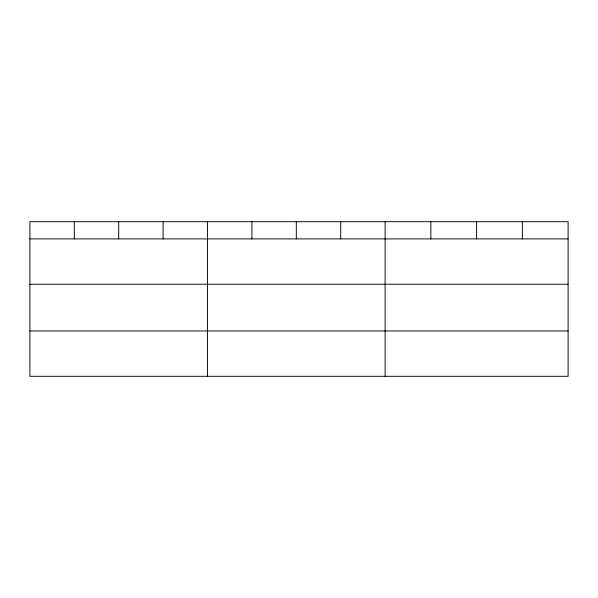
<?xml version="1.0" encoding="UTF-8"?>
<svg xmlns="http://www.w3.org/2000/svg" width="598" height="598" viewBox="0 0 598 598"><rect width="100%" height="100%" fill="white"/><g stroke="black" fill="none" stroke-linecap="round" stroke-linejoin="round"><path stroke-width="0.9" d="M568.1 284.237L568.1 221.694L29.9 221.694L29.9 376.306L568.1 376.306L568.1 284.237L29.9 284.237M29.9 238.894L568.1 238.894M29.9 330.956L568.1 330.956M522.353 221.694L522.353 238.894M476.606 221.694L476.606 238.894M430.859 221.694L430.859 238.894M385.112 221.694L385.112 376.306M340.711 221.694L340.711 238.894M296.309 221.694L296.309 238.894M251.908 221.694L251.908 238.894M207.506 221.694L207.506 376.306M163.105 221.694L163.105 238.894M118.703 221.694L118.703 238.894M74.302 221.694L74.302 238.894"/></g></svg>
